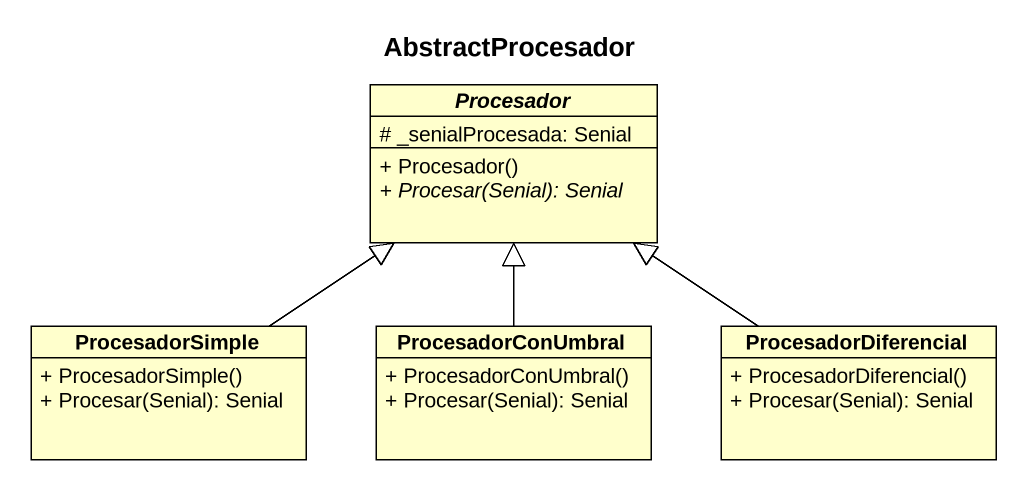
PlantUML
@startuml
title AbstractProcesador
hide circle
hide empty members
skinparam classAttributeIconSize 0
abstract class Procesador {
  # _senialProcesada: Senial
  + Procesador()
  {abstract} + Procesar(Senial): Senial
}
class ProcesadorSimple {
  + ProcesadorSimple()
  + Procesar(Senial): Senial
}
class ProcesadorConUmbral {
  + ProcesadorConUmbral()
  + Procesar(Senial): Senial
}
class ProcesadorDiferencial {
  + ProcesadorDiferencial()
  + Procesar(Senial): Senial
}
ProcesadorSimple -up-|> Procesador
ProcesadorConUmbral -up-|> Procesador
ProcesadorDiferencial -up-|> Procesador
@enduml
